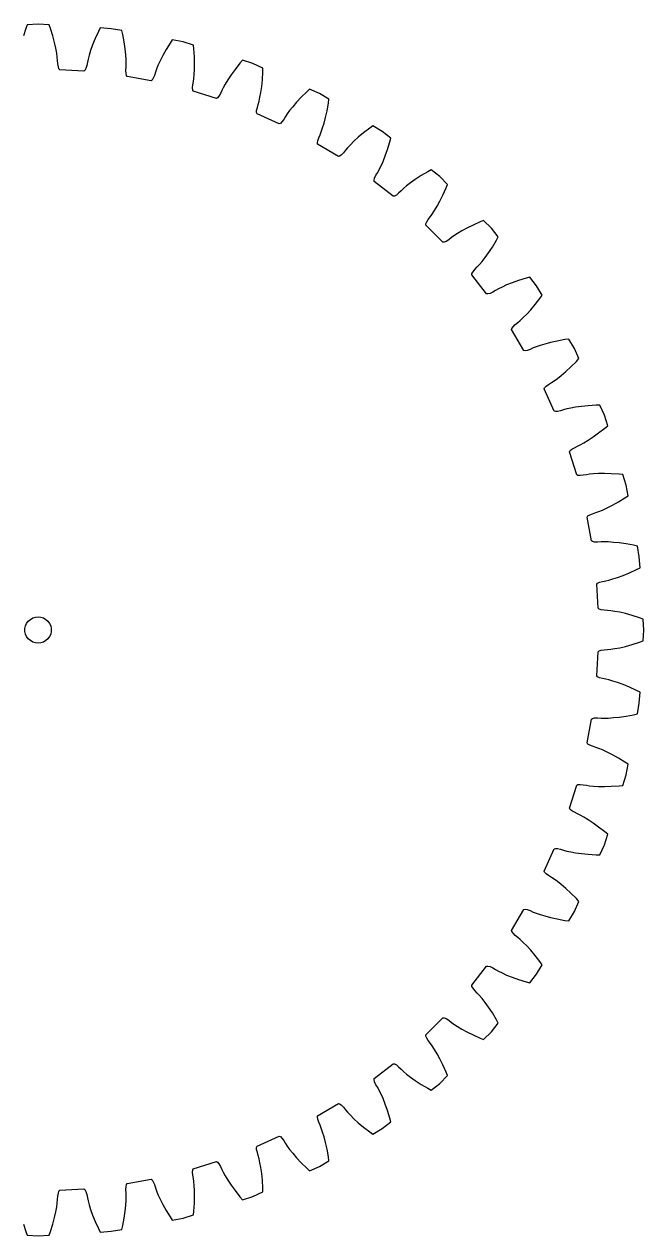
# Model space of a CAD drawing. Header units: metres. Extents: x -69 to 69, y -69 to 69.
# Drawn here: x -1.6 to 68.8, y -68.8 to 68.8 of the extents above; entities that cross this region are included whole.
import ezdxf

# ---------------------------------------------------------------- set-up
doc = ezdxf.new("R2010")
doc.units = ezdxf.units.M

msp = doc.modelspace()

# ---------------------------------------------------------------- linework, layer by layer
for p, q in [((0, 68.75), (-1.24, 68.68)), ((1.24, 68.68), (0, 68.75)), ((-1.39, 68.27), (-1.66, 67.43)), ((-1.24, 68.68), (-1.39, 68.27)), ((1.39, 68.27), (1.24, 68.68)), ((1.66, 67.43), (1.39, 68.27)), ((1.86, 66.68), (1.66, 67.43)), ((6.85, 67.94), (6.48, 67.14)), ((7.04, 68.33), (6.85, 67.94)), ((8.29, 68.25), (7.04, 68.33)), ((9.51, 68.03), (8.29, 68.25)), ((9.61, 67.6), (9.51, 68.03)), ((9.77, 66.74), (9.61, 67.6)), ((2.01, 66.02), (1.86, 66.68)), ((2.11, 65.46), (2.01, 66.02)), ((6.19, 66.42), (5.96, 65.78)), ((6.48, 67.14), (6.19, 66.42)), ((9.88, 65.97), (9.77, 66.74)), ((14.99, 66.62), (14.53, 65.87)), ((15.23, 66.98), (14.99, 66.62)), ((16.45, 66.76), (15.23, 66.98)), ((17.64, 66.39), (16.45, 66.76)), ((17.69, 65.95), (17.64, 66.39)), ((2.18, 65), (2.11, 65.46)), ((2.22, 64.65), (2.18, 65)), ((2.24, 64.26), (2.22, 64.65)), ((5.67, 64.79), (5.59, 64.44)), ((5.79, 65.24), (5.67, 64.79)), ((5.96, 65.78), (5.79, 65.24)), ((9.95, 65.3), (9.88, 65.97)), ((9.99, 64.73), (9.95, 65.3)), ((10, 64.27), (9.99, 64.73)), ((14.15, 65.19), (13.85, 64.59)), ((14.53, 65.87), (14.15, 65.19)), ((17.74, 65.07), (17.69, 65.95)), ((17.76, 64.3), (17.74, 65.07)), ((23.19, 64.66), (22.91, 64.33)), ((24.38, 64.29), (23.19, 64.66)), ((2.3, 63.92), (2.24, 64.26)), ((2.37, 63.7), (2.3, 63.92)), ((2.47, 63.58), (2.37, 63.7)), ((5.21, 63.41), (2.47, 63.58)), ((5.32, 63.52), (5.21, 63.41)), ((5.43, 63.73), (5.32, 63.52)), ((5.52, 64.06), (5.43, 63.73)), ((5.59, 64.44), (5.52, 64.06)), ((9.97, 63.52), (10, 63.91)), ((9.98, 63.18), (9.97, 63.52)), ((10, 63.91), (10, 64.27)), ((13.32, 63.3), (13.2, 62.93)), ((13.44, 63.64), (13.32, 63.3)), ((13.61, 64.07), (13.44, 63.64)), ((13.85, 64.59), (13.61, 64.07)), ((17.72, 63.06), (17.75, 63.62)), ((17.75, 63.62), (17.76, 64.3)), ((22.36, 63.63), (21.91, 63.01)), ((22.91, 64.33), (22.36, 63.63)), ((25.52, 63.78), (24.38, 64.29)), ((25.46, 62.46), (25.51, 63.34)), ((25.51, 63.34), (25.52, 63.78)), ((10.03, 62.95), (9.98, 63.18)), ((10.11, 62.82), (10.03, 62.95)), ((12.82, 62.32), (10.11, 62.82)), ((12.94, 62.41), (12.82, 62.32)), ((13.07, 62.62), (12.94, 62.41)), ((13.2, 62.93), (13.07, 62.62)), ((17.56, 61.86), (17.63, 62.24)), ((17.63, 62.24), (17.68, 62.59)), ((17.68, 62.59), (17.72, 63.06)), ((21.24, 61.96), (21.01, 61.55)), ((21.53, 62.45), (21.24, 61.96)), ((21.91, 63.01), (21.53, 62.45)), ((25.38, 61.69), (25.46, 62.46)), ((17.53, 61.52), (17.56, 61.86)), ((17.55, 61.28), (17.53, 61.52)), ((17.61, 61.14), (17.55, 61.28)), ((20.24, 60.32), (17.61, 61.14)), ((20.52, 60.58), (20.37, 60.4)), ((20.69, 60.88), (20.52, 60.58)), ((20.85, 61.23), (20.69, 60.88)), ((21.01, 61.55), (20.85, 61.23)), ((25.19, 60.46), (25.29, 61.02)), ((25.29, 61.02), (25.38, 61.69)), ((30.49, 61.1), (29.87, 60.47)), ((30.82, 61.39), (30.49, 61.1)), ((31.95, 60.88), (30.82, 61.39)), ((33.02, 60.24), (31.95, 60.88)), ((20.37, 60.4), (20.24, 60.32)), ((24.81, 58.96), (24.89, 59.29)), ((24.89, 59.29), (25, 59.66)), ((25, 59.66), (25.09, 60.01)), ((25.09, 60.01), (25.19, 60.46)), ((28.9, 59.39), (28.55, 58.95)), ((29.34, 59.91), (28.9, 59.39)), ((29.87, 60.47), (29.34, 59.91)), ((32.8, 58.94), (32.96, 59.8)), ((32.96, 59.8), (33.02, 60.24)), ((24.81, 58.72), (24.81, 58.96)), ((24.85, 58.57), (24.81, 58.72)), ((27.36, 57.44), (24.85, 58.57)), ((27.88, 57.94), (27.67, 57.67)), ((28.08, 58.27), (27.88, 57.94)), ((28.28, 58.57), (28.08, 58.27)), ((28.55, 58.95), (28.28, 58.57)), ((32.46, 57.53), (32.63, 58.18)), ((32.63, 58.18), (32.8, 58.94)), ((27.5, 57.5), (27.36, 57.44)), ((27.67, 57.67), (27.5, 57.5)), ((32.01, 56.21), (32.14, 56.54)), ((32.14, 56.54), (32.3, 56.98)), ((32.3, 56.98), (32.46, 57.53)), ((36.94, 56.43), (36.35, 55.93)), ((37.64, 56.97), (36.94, 56.43)), ((37.99, 57.23), (37.64, 56.97)), ((39.06, 56.58), (37.99, 57.23)), ((40.04, 55.82), (39.06, 56.58)), ((31.7, 55.3), (31.74, 55.53)), ((31.73, 55.15), (31.7, 55.3)), ((34.09, 53.73), (31.73, 55.15)), ((31.74, 55.53), (31.85, 55.86)), ((31.85, 55.86), (32.01, 56.21)), ((35.45, 55.08), (35.13, 54.74)), ((35.85, 55.48), (35.45, 55.08)), ((36.35, 55.93), (35.85, 55.48)), ((39.67, 54.55), (39.93, 55.39)), ((39.93, 55.39), (40.04, 55.82)), ((34.23, 53.77), (34.09, 53.73)), ((34.42, 53.91), (34.23, 53.77)), ((34.66, 54.16), (34.42, 53.91)), ((34.9, 54.46), (34.66, 54.16)), ((35.13, 54.74), (34.9, 54.46)), ((39.16, 53.19), (39.41, 53.82)), ((39.41, 53.82), (39.67, 54.55)), ((38.55, 51.94), (38.72, 52.26)), ((38.72, 52.26), (38.93, 52.67)), ((38.93, 52.67), (39.16, 53.19)), ((38.14, 51.07), (38.2, 51.3)), ((38.15, 50.92), (38.14, 51.07)), ((40.31, 49.23), (38.15, 50.92)), ((38.2, 51.3), (38.35, 51.61)), ((38.35, 51.61), (38.55, 51.94)), ((42.82, 51.14), (42.28, 50.75)), ((43.47, 51.57), (42.82, 51.14)), ((44.23, 52.02), (43.47, 51.57)), ((44.61, 52.23), (44.23, 52.02)), ((45.59, 51.46), (44.61, 52.23)), ((46.47, 50.58), (45.59, 51.46)), ((40.93, 49.59), (40.67, 49.37)), ((41.21, 49.86), (40.93, 49.59)), ((41.47, 50.1), (41.21, 49.86)), ((41.83, 50.4), (41.47, 50.1)), ((42.28, 50.75), (41.83, 50.4)), ((45.95, 49.37), (46.31, 50.18)), ((46.31, 50.18), (46.47, 50.58)), ((40.46, 49.25), (40.31, 49.23)), ((40.67, 49.37), (40.46, 49.25)), ((45.29, 48.09), (45.61, 48.68)), ((45.61, 48.68), (45.95, 49.37)), ((44.29, 46.61), (44.53, 46.92)), ((44.53, 46.92), (44.74, 47.21)), ((44.74, 47.21), (44.99, 47.6)), ((44.99, 47.6), (45.29, 48.09)), ((44.01, 46.1), (44.11, 46.33)), ((44.01, 45.95), (44.01, 46.1)), ((45.95, 44.01), (44.01, 45.95)), ((44.11, 46.33), (44.29, 46.61)), ((48.68, 45.61), (48.09, 45.29)), ((49.37, 45.95), (48.68, 45.61)), ((50.18, 46.31), (49.37, 45.95)), ((50.58, 46.47), (50.18, 46.31)), ((51.46, 45.59), (50.58, 46.47)), ((52.23, 44.61), (51.46, 45.59)), ((46.1, 44.01), (45.95, 44.01)), ((46.33, 44.11), (46.1, 44.01)), ((46.61, 44.29), (46.33, 44.11)), ((46.92, 44.53), (46.61, 44.29)), ((47.21, 44.74), (46.92, 44.53)), ((47.6, 44.99), (47.21, 44.74)), ((48.09, 45.29), (47.6, 44.99)), ((51.57, 43.47), (52.02, 44.23)), ((52.02, 44.23), (52.23, 44.61)), ((50.75, 42.28), (51.14, 42.82)), ((51.14, 42.82), (51.57, 43.47)), ((49.86, 41.21), (50.1, 41.47)), ((50.1, 41.47), (50.4, 41.83)), ((50.4, 41.83), (50.75, 42.28)), ((49.23, 40.31), (49.25, 40.46)), ((50.92, 38.15), (49.23, 40.31)), ((49.25, 40.46), (49.37, 40.67)), ((49.37, 40.67), (49.59, 40.93)), ((49.59, 40.93), (49.86, 41.21)), ((55.39, 39.93), (54.55, 39.67)), ((55.82, 40.04), (55.39, 39.93)), ((56.58, 39.06), (55.82, 40.04)), ((51.94, 38.55), (51.61, 38.35)), ((52.26, 38.72), (51.94, 38.55)), ((52.67, 38.93), (52.26, 38.72)), ((53.19, 39.16), (52.67, 38.93)), ((53.82, 39.41), (53.19, 39.16)), ((54.55, 39.67), (53.82, 39.41)), ((57.23, 37.99), (56.58, 39.06)), ((51.07, 38.14), (50.92, 38.15)), ((51.3, 38.2), (51.07, 38.14)), ((51.61, 38.35), (51.3, 38.2)), ((56.43, 36.94), (56.97, 37.64)), ((56.97, 37.64), (57.23, 37.99)), ((55.08, 35.45), (55.48, 35.85)), ((55.48, 35.85), (55.93, 36.35)), ((55.93, 36.35), (56.43, 36.94)), ((53.77, 34.23), (53.91, 34.42)), ((53.91, 34.42), (54.16, 34.66)), ((54.16, 34.66), (54.46, 34.9)), ((54.46, 34.9), (54.74, 35.13)), ((54.74, 35.13), (55.08, 35.45)), ((53.73, 34.09), (53.77, 34.23)), ((55.15, 31.73), (53.73, 34.09)), ((60.24, 33.02), (59.8, 32.96)), ((60.88, 31.95), (60.24, 33.02)), ((55.3, 31.7), (55.15, 31.73)), ((55.53, 31.74), (55.3, 31.7)), ((55.86, 31.85), (55.53, 31.74)), ((56.21, 32.01), (55.86, 31.85)), ((56.54, 32.14), (56.21, 32.01)), ((56.98, 32.3), (56.54, 32.14)), ((57.53, 32.46), (56.98, 32.3)), ((58.18, 32.63), (57.53, 32.46)), ((58.94, 32.8), (58.18, 32.63)), ((59.8, 32.96), (58.94, 32.8)), ((61.39, 30.82), (60.88, 31.95)), ((60.47, 29.87), (61.1, 30.49)), ((61.1, 30.49), (61.39, 30.82)), ((58.95, 28.55), (59.39, 28.9)), ((59.39, 28.9), (59.91, 29.34)), ((59.91, 29.34), (60.47, 29.87)), ((57.5, 27.5), (57.67, 27.67)), ((57.67, 27.67), (57.94, 27.88)), ((57.94, 27.88), (58.27, 28.08)), ((58.27, 28.08), (58.57, 28.28)), ((58.57, 28.28), (58.95, 28.55)), ((57.44, 27.36), (57.5, 27.5)), ((58.57, 24.85), (57.44, 27.36)), ((58.72, 24.81), (58.57, 24.85)), ((58.96, 24.81), (58.72, 24.81)), ((59.29, 24.89), (58.96, 24.81)), ((59.66, 25), (59.29, 24.89)), ((60.01, 25.09), (59.66, 25)), ((60.46, 25.19), (60.01, 25.09)), ((61.02, 25.29), (60.46, 25.19)), ((61.69, 25.38), (61.02, 25.29)), ((62.46, 25.46), (61.69, 25.38)), ((63.34, 25.51), (62.46, 25.46)), ((63.78, 25.52), (63.34, 25.51)), ((64.29, 24.38), (63.78, 25.52)), ((64.66, 23.19), (64.29, 24.38)), ((63.01, 21.91), (63.63, 22.36)), ((63.63, 22.36), (64.33, 22.91)), ((64.33, 22.91), (64.66, 23.19)), ((60.58, 20.52), (60.88, 20.69)), ((60.88, 20.69), (61.23, 20.85)), ((61.23, 20.85), (61.55, 21.01)), ((61.55, 21.01), (61.96, 21.24)), ((61.96, 21.24), (62.45, 21.53)), ((62.45, 21.53), (63.01, 21.91)), ((60.32, 20.24), (60.4, 20.37)), ((61.14, 17.61), (60.32, 20.24)), ((60.4, 20.37), (60.58, 20.52)), ((61.28, 17.55), (61.14, 17.61)), ((61.52, 17.53), (61.28, 17.55)), ((61.86, 17.56), (61.52, 17.53)), ((62.24, 17.63), (61.86, 17.56)), ((62.59, 17.68), (62.24, 17.63)), ((63.06, 17.72), (62.59, 17.68)), ((63.62, 17.75), (63.06, 17.72)), ((64.3, 17.76), (63.62, 17.75)), ((65.07, 17.74), (64.3, 17.76)), ((65.95, 17.69), (65.07, 17.74)), ((66.39, 17.64), (65.95, 17.69)), ((66.76, 16.45), (66.39, 17.64)), ((66.62, 14.99), (66.98, 15.23)), ((66.98, 15.23), (66.76, 16.45)), ((64.07, 13.61), (64.59, 13.85)), ((64.59, 13.85), (65.19, 14.15)), ((65.19, 14.15), (65.87, 14.53)), ((65.87, 14.53), (66.62, 14.99)), ((62.32, 12.82), (62.41, 12.94)), ((62.82, 10.11), (62.32, 12.82)), ((62.41, 12.94), (62.62, 13.07)), ((62.62, 13.07), (62.93, 13.2)), ((62.93, 13.2), (63.3, 13.32)), ((63.3, 13.32), (63.64, 13.44)), ((63.64, 13.44), (64.07, 13.61)), ((62.95, 10.03), (62.82, 10.11)), ((63.18, 9.98), (62.95, 10.03)), ((63.52, 9.97), (63.18, 9.98)), ((63.91, 10), (63.52, 9.97)), ((64.27, 10), (63.91, 10)), ((64.73, 9.99), (64.27, 10)), ((65.3, 9.95), (64.73, 9.99)), ((65.97, 9.88), (65.3, 9.95)), ((66.74, 9.77), (65.97, 9.88)), ((67.6, 9.61), (66.74, 9.77)), ((68.03, 9.51), (67.6, 9.61)), ((68.25, 8.29), (68.03, 9.51)), ((68.33, 7.04), (68.25, 8.29)), ((67.94, 6.85), (68.33, 7.04)), ((63.73, 5.43), (64.06, 5.52)), ((64.06, 5.52), (64.44, 5.59)), ((64.44, 5.59), (64.79, 5.67)), ((64.79, 5.67), (65.24, 5.79)), ((65.24, 5.79), (65.78, 5.96)), ((65.78, 5.96), (66.42, 6.19)), ((66.42, 6.19), (67.14, 6.48)), ((67.14, 6.48), (67.94, 6.85)), ((63.41, 5.21), (63.52, 5.32)), ((63.58, 2.47), (63.41, 5.21)), ((63.52, 5.32), (63.73, 5.43)), ((-0.61, 1.37), (-0.31, 1.47)), ((-0.31, 1.47), (0, 1.5)), ((0, 1.5), (0.31, 1.47)), ((0.31, 1.47), (0.61, 1.37)), ((63.7, 2.37), (63.58, 2.47)), ((63.92, 2.3), (63.7, 2.37)), ((64.26, 2.24), (63.92, 2.3)), ((64.65, 2.22), (64.26, 2.24)), ((65, 2.18), (64.65, 2.22)), ((65.46, 2.11), (65, 2.18)), ((66.02, 2.01), (65.46, 2.11)), ((66.68, 1.86), (66.02, 2.01)), ((67.43, 1.66), (66.68, 1.86)), ((68.27, 1.39), (67.43, 1.66)), ((68.68, 1.24), (68.27, 1.39)), ((-1.49, 0.16), (-1.43, 0.46)), ((-1.49, -0.16), (-1.49, 0.16)), ((-1.43, 0.46), (-1.3, 0.75)), ((-1.3, 0.75), (-1.11, 1)), ((-1.11, 1), (-0.88, 1.21)), ((-0.88, 1.21), (-0.61, 1.37)), ((0.61, 1.37), (0.88, 1.21)), ((0.88, 1.21), (1.11, 1)), ((1.11, 1), (1.3, 0.75)), ((1.3, 0.75), (1.43, 0.46)), ((1.43, 0.46), (1.49, 0.16)), ((1.49, 0.16), (1.49, -0.16)), ((68.75, 0), (68.68, 1.24)), ((68.68, -1.24), (68.75, 0)), ((-1.43, -0.46), (-1.49, -0.16)), ((-1.3, -0.75), (-1.43, -0.46)), ((-1.11, -1), (-1.3, -0.75)), ((-0.88, -1.21), (-1.11, -1)), ((-0.61, -1.37), (-0.88, -1.21)), ((-0.31, -1.47), (-0.61, -1.37)), ((0.61, -1.37), (0.31, -1.47)), ((0.88, -1.21), (0.61, -1.37)), ((1.11, -1), (0.88, -1.21)), ((1.3, -0.75), (1.11, -1)), ((1.43, -0.46), (1.3, -0.75)), ((1.49, -0.16), (1.43, -0.46)), ((68.27, -1.39), (68.68, -1.24)), ((0, -1.5), (-0.31, -1.47)), ((0.31, -1.47), (0, -1.5)), ((63.41, -5.21), (63.58, -2.47)), ((63.58, -2.47), (63.7, -2.37)), ((63.7, -2.37), (63.92, -2.3)), ((63.92, -2.3), (64.26, -2.24)), ((64.26, -2.24), (64.65, -2.22)), ((64.65, -2.22), (65, -2.18)), ((65, -2.18), (65.46, -2.11)), ((65.46, -2.11), (66.02, -2.01)), ((66.02, -2.01), (66.68, -1.86)), ((66.68, -1.86), (67.43, -1.66)), ((67.43, -1.66), (68.27, -1.39)), ((63.52, -5.32), (63.41, -5.21)), ((63.73, -5.43), (63.52, -5.32)), ((64.06, -5.52), (63.73, -5.43)), ((64.44, -5.59), (64.06, -5.52)), ((64.79, -5.67), (64.44, -5.59)), ((65.24, -5.79), (64.79, -5.67)), ((65.78, -5.96), (65.24, -5.79)), ((66.42, -6.19), (65.78, -5.96)), ((67.14, -6.48), (66.42, -6.19)), ((67.94, -6.85), (67.14, -6.48)), ((68.33, -7.04), (67.94, -6.85)), ((68.25, -8.29), (68.33, -7.04)), ((66.74, -9.77), (67.6, -9.61)), ((67.6, -9.61), (68.03, -9.51)), ((68.03, -9.51), (68.25, -8.29)), ((62.32, -12.82), (62.82, -10.11)), ((62.82, -10.11), (62.95, -10.03)), ((62.95, -10.03), (63.18, -9.98)), ((63.18, -9.98), (63.52, -9.97)), ((63.52, -9.97), (63.91, -10)), ((63.91, -10), (64.27, -10)), ((64.27, -10), (64.73, -9.99)), ((64.73, -9.99), (65.3, -9.95)), ((65.3, -9.95), (65.97, -9.88)), ((65.97, -9.88), (66.74, -9.77)), ((62.41, -12.94), (62.32, -12.82)), ((62.62, -13.07), (62.41, -12.94)), ((62.93, -13.2), (62.62, -13.07)), ((63.3, -13.32), (62.93, -13.2)), ((63.64, -13.44), (63.3, -13.32)), ((64.07, -13.61), (63.64, -13.44)), ((64.59, -13.85), (64.07, -13.61)), ((65.19, -14.15), (64.59, -13.85)), ((65.87, -14.53), (65.19, -14.15)), ((66.62, -14.99), (65.87, -14.53)), ((66.98, -15.23), (66.62, -14.99)), ((66.39, -17.64), (66.76, -16.45)), ((66.76, -16.45), (66.98, -15.23)), ((60.32, -20.24), (61.14, -17.61)), ((61.14, -17.61), (61.28, -17.55)), ((61.28, -17.55), (61.52, -17.53)), ((61.52, -17.53), (61.86, -17.56)), ((61.86, -17.56), (62.24, -17.63)), ((62.24, -17.63), (62.59, -17.68)), ((62.59, -17.68), (63.06, -17.72)), ((63.06, -17.72), (63.62, -17.75)), ((63.62, -17.75), (64.3, -17.76)), ((64.3, -17.76), (65.07, -17.74)), ((65.07, -17.74), (65.95, -17.69)), ((65.95, -17.69), (66.39, -17.64)), ((60.4, -20.37), (60.32, -20.24)), ((60.58, -20.52), (60.4, -20.37)), ((60.88, -20.69), (60.58, -20.52)), ((61.23, -20.85), (60.88, -20.69)), ((61.55, -21.01), (61.23, -20.85)), ((61.96, -21.24), (61.55, -21.01)), ((62.45, -21.53), (61.96, -21.24)), ((63.01, -21.91), (62.45, -21.53)), ((63.63, -22.36), (63.01, -21.91)), ((64.33, -22.91), (63.63, -22.36)), ((64.29, -24.38), (64.66, -23.19)), ((64.66, -23.19), (64.33, -22.91)), ((63.78, -25.52), (64.29, -24.38)), ((57.44, -27.36), (58.57, -24.85)), ((58.57, -24.85), (58.72, -24.81)), ((58.72, -24.81), (58.96, -24.81)), ((58.96, -24.81), (59.29, -24.89)), ((59.29, -24.89), (59.66, -25)), ((59.66, -25), (60.01, -25.09)), ((60.01, -25.09), (60.46, -25.19)), ((60.46, -25.19), (61.02, -25.29)), ((61.02, -25.29), (61.69, -25.38)), ((61.69, -25.38), (62.46, -25.46)), ((62.46, -25.46), (63.34, -25.51)), ((63.34, -25.51), (63.78, -25.52)), ((57.5, -27.5), (57.44, -27.36)), ((57.67, -27.67), (57.5, -27.5)), ((57.94, -27.88), (57.67, -27.67)), ((58.27, -28.08), (57.94, -27.88)), ((58.57, -28.28), (58.27, -28.08)), ((58.95, -28.55), (58.57, -28.28)), ((59.39, -28.9), (58.95, -28.55)), ((59.91, -29.34), (59.39, -28.9)), ((60.47, -29.87), (59.91, -29.34)), ((61.1, -30.49), (60.47, -29.87)), ((60.88, -31.95), (61.39, -30.82)), ((61.39, -30.82), (61.1, -30.49)), ((53.73, -34.09), (55.15, -31.73)), ((55.15, -31.73), (55.3, -31.7)), ((55.3, -31.7), (55.53, -31.74)), ((55.53, -31.74), (55.86, -31.85)), ((55.86, -31.85), (56.21, -32.01)), ((56.21, -32.01), (56.54, -32.14)), ((56.54, -32.14), (56.98, -32.3)), ((56.98, -32.3), (57.53, -32.46)), ((57.53, -32.46), (58.18, -32.63)), ((58.18, -32.63), (58.94, -32.8)), ((58.94, -32.8), (59.8, -32.96)), ((59.8, -32.96), (60.24, -33.02)), ((60.24, -33.02), (60.88, -31.95)), ((53.77, -34.23), (53.73, -34.09)), ((53.91, -34.42), (53.77, -34.23)), ((54.16, -34.66), (53.91, -34.42)), ((54.46, -34.9), (54.16, -34.66)), ((54.74, -35.13), (54.46, -34.9)), ((55.08, -35.45), (54.74, -35.13)), ((55.48, -35.85), (55.08, -35.45)), ((55.93, -36.35), (55.48, -35.85)), ((56.43, -36.94), (55.93, -36.35)), ((56.97, -37.64), (56.43, -36.94)), ((49.23, -40.31), (50.92, -38.15)), ((50.92, -38.15), (51.07, -38.14)), ((51.07, -38.14), (51.3, -38.2)), ((51.3, -38.2), (51.61, -38.35)), ((51.61, -38.35), (51.94, -38.55)), ((56.58, -39.06), (57.23, -37.99)), ((57.23, -37.99), (56.97, -37.64)), ((51.94, -38.55), (52.26, -38.72)), ((52.26, -38.72), (52.67, -38.93)), ((52.67, -38.93), (53.19, -39.16)), ((53.19, -39.16), (53.82, -39.41)), ((53.82, -39.41), (54.55, -39.67)), ((54.55, -39.67), (55.39, -39.93)), ((55.82, -40.04), (56.58, -39.06)), ((49.25, -40.46), (49.23, -40.31)), ((49.37, -40.67), (49.25, -40.46)), ((49.59, -40.93), (49.37, -40.67)), ((49.86, -41.21), (49.59, -40.93)), ((50.1, -41.47), (49.86, -41.21)), ((55.39, -39.93), (55.82, -40.04)), ((50.4, -41.83), (50.1, -41.47)), ((50.75, -42.28), (50.4, -41.83)), ((51.14, -42.82), (50.75, -42.28)), ((51.57, -43.47), (51.14, -42.82)), ((52.02, -44.23), (51.57, -43.47)), ((44.01, -45.95), (45.95, -44.01)), ((45.95, -44.01), (46.1, -44.01)), ((46.1, -44.01), (46.33, -44.11)), ((46.33, -44.11), (46.61, -44.29)), ((46.61, -44.29), (46.92, -44.53)), ((46.92, -44.53), (47.21, -44.74)), ((47.21, -44.74), (47.6, -44.99)), ((47.6, -44.99), (48.09, -45.29)), ((48.09, -45.29), (48.68, -45.61)), ((51.46, -45.59), (52.23, -44.61)), ((52.23, -44.61), (52.02, -44.23)), ((44.01, -46.1), (44.01, -45.95)), ((44.11, -46.33), (44.01, -46.1)), ((44.29, -46.61), (44.11, -46.33)), ((44.53, -46.92), (44.29, -46.61)), ((48.68, -45.61), (49.37, -45.95)), ((49.37, -45.95), (50.18, -46.31)), ((50.18, -46.31), (50.58, -46.47)), ((50.58, -46.47), (51.46, -45.59)), ((44.74, -47.21), (44.53, -46.92)), ((44.99, -47.6), (44.74, -47.21)), ((45.29, -48.09), (44.99, -47.6)), ((45.61, -48.68), (45.29, -48.09)), ((38.15, -50.92), (40.31, -49.23)), ((40.31, -49.23), (40.46, -49.25)), ((40.46, -49.25), (40.67, -49.37)), ((40.67, -49.37), (40.93, -49.59)), ((45.95, -49.37), (45.61, -48.68)), ((46.31, -50.18), (45.95, -49.37)), ((40.93, -49.59), (41.21, -49.86)), ((41.21, -49.86), (41.47, -50.1)), ((41.47, -50.1), (41.83, -50.4)), ((41.83, -50.4), (42.28, -50.75)), ((42.28, -50.75), (42.82, -51.14)), ((45.59, -51.46), (46.47, -50.58)), ((46.47, -50.58), (46.31, -50.18)), ((38.14, -51.07), (38.15, -50.92)), ((38.2, -51.3), (38.14, -51.07)), ((38.35, -51.61), (38.2, -51.3)), ((38.55, -51.94), (38.35, -51.61)), ((38.72, -52.26), (38.55, -51.94)), ((42.82, -51.14), (43.47, -51.57)), ((43.47, -51.57), (44.23, -52.02)), ((44.23, -52.02), (44.61, -52.23)), ((44.61, -52.23), (45.59, -51.46)), ((38.93, -52.67), (38.72, -52.26)), ((39.16, -53.19), (38.93, -52.67)), ((39.41, -53.82), (39.16, -53.19)), ((31.73, -55.15), (34.09, -53.73)), ((34.09, -53.73), (34.23, -53.77)), ((34.23, -53.77), (34.42, -53.91)), ((34.42, -53.91), (34.66, -54.16)), ((34.66, -54.16), (34.9, -54.46)), ((34.9, -54.46), (35.13, -54.74)), ((35.13, -54.74), (35.45, -55.08)), ((39.67, -54.55), (39.41, -53.82)), ((39.93, -55.39), (39.67, -54.55)), ((31.7, -55.3), (31.73, -55.15)), ((31.74, -55.53), (31.7, -55.3)), ((31.85, -55.86), (31.74, -55.53)), ((32.01, -56.21), (31.85, -55.86)), ((32.14, -56.54), (32.01, -56.21)), ((35.45, -55.08), (35.85, -55.48)), ((35.85, -55.48), (36.35, -55.93)), ((36.35, -55.93), (36.94, -56.43)), ((39.06, -56.58), (40.04, -55.82)), ((40.04, -55.82), (39.93, -55.39)), ((24.85, -58.57), (27.36, -57.44)), ((27.36, -57.44), (27.5, -57.5)), ((27.5, -57.5), (27.67, -57.67)), ((27.67, -57.67), (27.88, -57.94)), ((32.3, -56.98), (32.14, -56.54)), ((32.46, -57.53), (32.3, -56.98)), ((32.63, -58.18), (32.46, -57.53)), ((36.94, -56.43), (37.64, -56.97)), ((37.64, -56.97), (37.99, -57.23)), ((37.99, -57.23), (39.06, -56.58)), ((24.81, -58.72), (24.85, -58.57)), ((24.81, -58.96), (24.81, -58.72)), ((24.89, -59.29), (24.81, -58.96)), ((27.88, -57.94), (28.08, -58.27)), ((28.08, -58.27), (28.28, -58.57)), ((28.28, -58.57), (28.55, -58.95)), ((28.55, -58.95), (28.9, -59.39)), ((32.8, -58.94), (32.63, -58.18)), ((32.96, -59.8), (32.8, -58.94)), ((17.61, -61.14), (20.24, -60.32)), ((20.24, -60.32), (20.37, -60.4)), ((20.37, -60.4), (20.52, -60.58)), ((25, -59.66), (24.89, -59.29)), ((25.09, -60.01), (25, -59.66)), ((25.19, -60.46), (25.09, -60.01)), ((25.29, -61.02), (25.19, -60.46)), ((28.9, -59.39), (29.34, -59.91)), ((29.34, -59.91), (29.87, -60.47)), ((29.87, -60.47), (30.49, -61.1)), ((31.95, -60.88), (33.02, -60.24)), ((33.02, -60.24), (32.96, -59.8)), ((17.53, -61.52), (17.55, -61.28)), ((17.56, -61.86), (17.53, -61.52)), ((17.55, -61.28), (17.61, -61.14)), ((17.63, -62.24), (17.56, -61.86)), ((20.52, -60.58), (20.69, -60.88)), ((20.69, -60.88), (20.85, -61.23)), ((20.85, -61.23), (21.01, -61.55)), ((21.01, -61.55), (21.24, -61.96)), ((25.38, -61.69), (25.29, -61.02)), ((25.46, -62.46), (25.38, -61.69)), ((30.49, -61.1), (30.82, -61.39)), ((30.82, -61.39), (31.95, -60.88)), ((9.97, -63.52), (9.98, -63.18)), ((9.98, -63.18), (10.03, -62.95)), ((10.03, -62.95), (10.11, -62.82)), ((10.11, -62.82), (12.82, -62.32)), ((12.82, -62.32), (12.94, -62.41)), ((12.94, -62.41), (13.07, -62.62)), ((13.07, -62.62), (13.2, -62.93)), ((13.2, -62.93), (13.32, -63.3)), ((17.68, -62.59), (17.63, -62.24)), ((17.72, -63.06), (17.68, -62.59)), ((17.75, -63.62), (17.72, -63.06)), ((21.24, -61.96), (21.53, -62.45)), ((21.53, -62.45), (21.91, -63.01)), ((21.91, -63.01), (22.36, -63.63)), ((25.51, -63.34), (25.46, -62.46)), ((2.22, -64.65), (2.24, -64.26)), ((2.24, -64.26), (2.3, -63.92)), ((2.3, -63.92), (2.37, -63.7)), ((2.37, -63.7), (2.47, -63.58)), ((2.47, -63.58), (5.21, -63.41)), ((5.21, -63.41), (5.32, -63.52)), ((5.32, -63.52), (5.43, -63.73)), ((5.43, -63.73), (5.52, -64.06)), ((5.52, -64.06), (5.59, -64.44)), ((5.59, -64.44), (5.67, -64.79)), ((10, -63.91), (9.97, -63.52)), ((9.99, -64.73), (10, -64.27)), ((10, -64.27), (10, -63.91)), ((13.32, -63.3), (13.44, -63.64)), ((13.44, -63.64), (13.61, -64.07)), ((13.61, -64.07), (13.85, -64.59)), ((13.85, -64.59), (14.15, -65.19)), ((17.74, -65.07), (17.76, -64.3)), ((17.76, -64.3), (17.75, -63.62)), ((22.36, -63.63), (22.91, -64.33)), ((22.91, -64.33), (23.19, -64.66)), ((23.19, -64.66), (24.38, -64.29)), ((24.38, -64.29), (25.52, -63.78)), ((25.52, -63.78), (25.51, -63.34)), ((2.01, -66.02), (2.11, -65.46)), ((2.11, -65.46), (2.18, -65)), ((2.18, -65), (2.22, -64.65)), ((5.67, -64.79), (5.79, -65.24)), ((5.79, -65.24), (5.96, -65.78)), ((5.96, -65.78), (6.19, -66.42)), ((9.77, -66.74), (9.88, -65.97)), ((9.88, -65.97), (9.95, -65.3)), ((9.95, -65.3), (9.99, -64.73)), ((14.15, -65.19), (14.53, -65.87)), ((14.53, -65.87), (14.99, -66.62)), ((17.64, -66.39), (17.69, -65.95)), ((17.69, -65.95), (17.74, -65.07)), ((1.66, -67.43), (1.86, -66.68)), ((1.86, -66.68), (2.01, -66.02)), ((6.19, -66.42), (6.48, -67.14)), ((6.48, -67.14), (6.85, -67.94)), ((9.61, -67.6), (9.77, -66.74)), ((14.99, -66.62), (15.23, -66.98)), ((15.23, -66.98), (16.45, -66.76)), ((16.45, -66.76), (17.64, -66.39)), ((-1.66, -67.43), (-1.39, -68.27)), ((-1.39, -68.27), (-1.24, -68.68)), ((-1.24, -68.68), (0, -68.75)), ((0, -68.75), (1.24, -68.68)), ((1.24, -68.68), (1.39, -68.27)), ((1.39, -68.27), (1.66, -67.43)), ((6.85, -67.94), (7.04, -68.33)), ((7.04, -68.33), (8.29, -68.25)), ((8.29, -68.25), (9.51, -68.03)), ((9.51, -68.03), (9.61, -67.6))]:
    msp.add_line(p, q)

doc.saveas('drawing.dxf')
